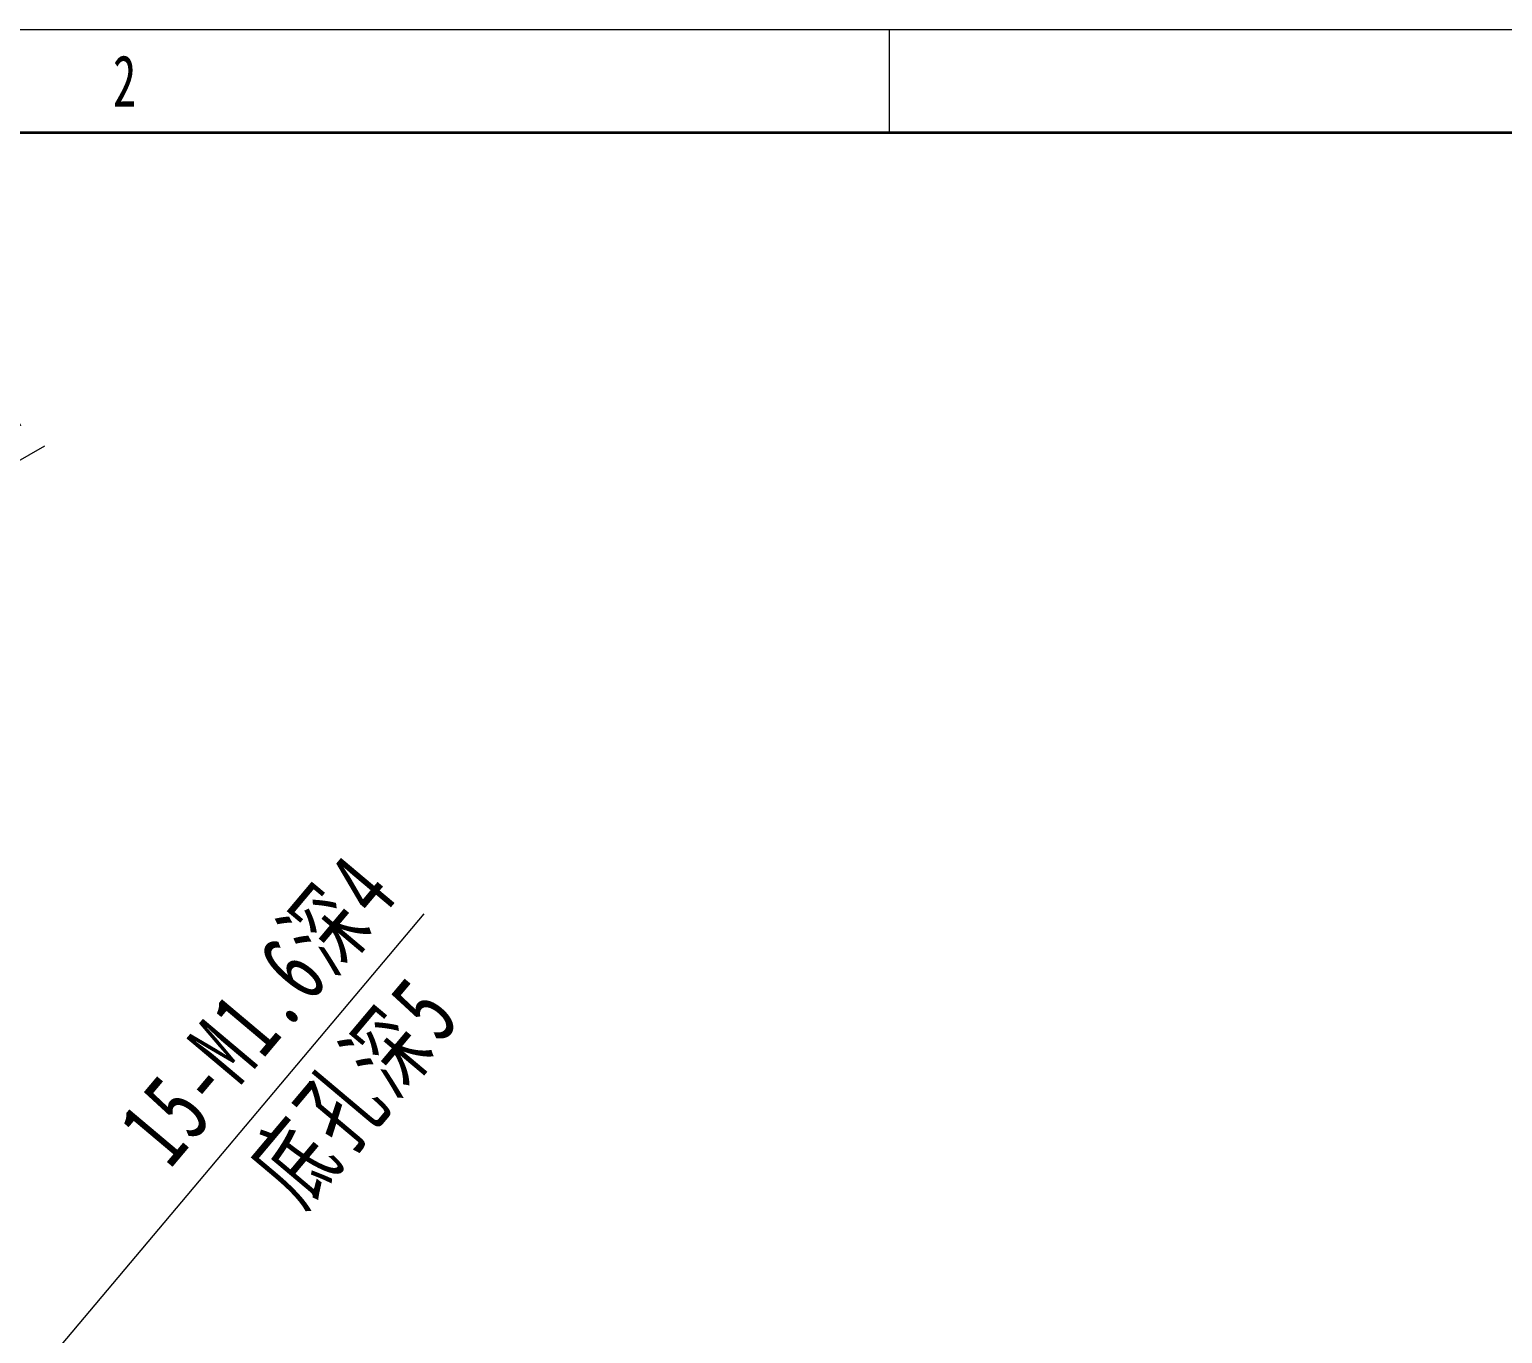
# Model space of a CAD drawing. Header units: millimetres. Extents: x -149 to 251, y -105 to 142.
# Drawn here: x -41.7 to 29.8, y 41.7 to 105 of the extents above; entities that cross this region are included whole.
import ezdxf
from ezdxf.enums import TextEntityAlignment as Align

# ---------------------------------------------------------------- set-up
doc = ezdxf.new("R2010")
doc.units = ezdxf.units.MM
doc.layers.get('0').update_dxf_attribs({"color": 255, "lineweight": 35})
for name, color, linetype, lineweight in [('尺寸线层', 3, 'Continuous', 18), ('粗实线层', 255, 'Continuous', 35), ('细实线层', 3, 'Continuous', 18)]:
    doc.layers.add(name, color=color, linetype=linetype, lineweight=lineweight)
doc.styles.add('标准', font='', dxfattribs={"width": 0.667})
doc.styles.get('标准').set_extended_font_data('宋体')
doc.dimstyles.new('标准', dxfattribs={"dimtxt": 3.5, "dimasz": 4, "dimexe": 2, "dimexo": 0, "dimgap": 0.85, "dimtad": 1, "dimdec": 1, "dimdsep": 46, "dimtxsty": '标准', "dimblk": '_CAXARROW', "dimcen": 0, "dimdle": 6, "dimclrt": 256, "dimadec": 1, "dimazin": 2, "dimtfac": 0.707107, "dimtmove": 2, "dimatfit": 3, "dimfxl": 0, "dimfrac": 2, "dimtolj": 1, "dimlwd": -1, "dimlwe": -1, "dimarcsym": 0})

# ---------------------------------------------------------------- blocks, each defined once
blk = doc.blocks.new('*X3')
at = {"layer": '粗实线层'}
blk.add_line((-123.5, 100), (143.5, 100), dxfattribs=at)
at = {"layer": '细实线层'}
for p, q in [((-148.5, 105), (148.5, 105)), ((0, 105), (0, 100))]:
    blk.add_line(p, q, dxfattribs=at)
at = {"layer": '尺寸线层', "style": '标准'}
for tag, height, width, p in [('T1', 2.5, 0.667, (-111.375, 102.5)), ('T2', 2.5, 0.667, (-37.125, 102.5)), ('T3', 2.5, 0.667, (37.125, 102.5)), ('T4', 2.5, 0.667, (111.375, 102.5)), ('SQE', 3.5, 0.667, (-126.684, 87.714)), ('试制车间', 3.5, 0.28375, (-126.684, 82.308)), ('R1', 2.5, 0.667, (146, 78.75)), ('涂装车间（装配）', 3.5, 0.147264, (-126.684, 76.796)), ('涂装车间（涂装）', 3.5, 0.147264, (-126.684, 71.39)), ('国际内装车间', 3.5, 0.189302, (-126.684, 65.985)), ('地铁复合车间', 3.5, 0.186278, (-126.684, 60.43)), ('屏蔽门车间', 3.5, 0.225254, (-126.684, 55.146)), ('电器车间', 3.5, 0.292284, (-126.684, 49.568)), ('玻璃钢车间', 3.5, 0.225603, (-126.684, 44.06)), ('城轨内装车间', 3.5, 0.186278, (-126.684, 38.619)), ('不锈钢箱体车间', 3.5, 0.15932, (-126.684, 33.178)), ('门系统总装车间', 3.5, 0.161527, (-126.684, 27.595)), ('R2', 2.5, 0.667, (146, 26.25)), ('座椅厨房车间', 3.5, 0.186516, (-126.684, 22.224)), ('碳钢车间', 3.5, 0.28375, (-126.684, 16.712)), ('铝不锈钢车间', 3.5, 0.186397, (-126.684, 10.775)), ('风挡车间', 3.5, 0.284026, (-126.684, 5.334)), ('风道车间', 3.5, 0.284026, (-126.684, 0.105)), ('动车内装车间', 3.5, 0.186397, (-126.684, -5.407)), ('采购部', 3.5, 0.378308, (-126.684, -10.848)), ('检修服务部', 3.5, 0.223014, (-126.684, -16.006)), ('品管部', 3.5, 0.389426, (-126.684, -21.872)), ('R3', 2.5, 0.667, (146, -26.25)), ('生产保障部', 3.5, 0.223356, (-126.684, -27.455)), ('工业化部', 3.5, 0.281557, (-126.684, -32.896)), ('研发部', 3.5, 0.3788, (-126.684, -38.206)), ('旧底图总号', 3, 0.667, (-136, -57)), ('底图总号', 3, 0.667, (-136, -70)), ('R4', 2.5, 0.667, (146, -78.75)), ('签字', 3, 0.667, (-136, -83)), ('日期', 3, 0.667, (-136, -96)), ('B1', 2.5, 0.667, (-111.375, -102.5)), ('B2', 2.5, 0.667, (-37.125, -102.5)), ('B3', 2.5, 0.667, (37.125, -102.5)), ('B4', 2.5, 0.667, (111.375, -102.5))]:
    blk.add_attdef(tag, text='', height=height, dxfattribs=dict(at, width=width)).set_placement(p, align=Align.MIDDLE_CENTER)
at = {"layer": '尺寸线层', "style": '标准', "width": 0.667}
blk.add_attdef('图号', text='', height=5.046, rotation=180, dxfattribs=at).set_placement((-98.5, 95), align=Align.MIDDLE_CENTER)
blk = doc.blocks.new('*X13')
at = {"layer": '尺寸线层', "linetype": 'Continuous'}
for points in [[(-59.437, 18.26), (-56.479, 20.999), (-57.245, 21.643)], [(-60.467, 17.036), (-62.66, 13.653), (-63.425, 14.297)]]:
    blk.add_hatch(color=0, dxfattribs=at).paths.add_polyline_path(points, flags=0)
at = {"layer": '尺寸线层', "color": 0, "linetype": 'Continuous'}
blk.add_line((-22.6, 62.041), (-64.33, 12.445), dxfattribs=at)
at = {"layer": '尺寸线层', "char_height": 3.5, "attachment_point": 5, "rotation": 49.92254, "line_spacing_factor": 1.15057, "style": '标准'}
for s, insert, width in [('\\T1.1;15-M1.6深4', (-30.507, 57.301), 34.87224), ('\\T1.1;底孔深5', (-25.792, 53.333), 23.58883)]:
    blk.add_mtext(s, dxfattribs=dict(at, insert=insert, width=width))
blk = doc.blocks.new('_CAXARROW')
blk.add_hatch(color=256).paths.add_polyline_path([(0, 0), (-1, 0.125), (-1, -0.125)], flags=0)
blk = doc.blocks.new('*X26')
at = {"layer": '尺寸线层', "linetype": 'Continuous'}
for points in [[(-61.085, 73.233), (-57.368, 74.792), (-57.866, 75.659)], [(-62.819, 72.236), (-66.039, 69.81), (-66.537, 70.677)]]:
    blk.add_hatch(color=0, dxfattribs=at).paths.add_polyline_path(points, flags=0)
at = {"layer": '尺寸线层', "color": 0, "linetype": 'Continuous'}
blk.add_line((-41.015, 84.765), (-68.022, 69.247), dxfattribs=at)
at = {"layer": '尺寸线层', "insert": (-46.256, 85.212), "char_height": 3.5, "width": 17.28568, "attachment_point": 5, "rotation": 29.88054, "line_spacing_factor": 1.15057, "style": '标准'}
blk.add_mtext('\\T1.1;M2深4', dxfattribs=at)

msp = doc.modelspace()

# ---------------------------------------------------------------- block references
ref = msp.add_blockref('*X3', (0, 0))
ref.add_attrib('T2', '2', dxfattribs={"layer": '尺寸线层', "height": 2.5, "style": '标准', "width": 0.667}).set_placement((-37.125, 102.5), align=Align.MIDDLE_CENTER)

# ---------------------------------------------------------------- dimensions: what is measured, and where the dimension line sits
at = {"layer": '尺寸线层'}
for p1, p2, override, picture, middle in [((-62.819, 72.236), (-61.085, 73.233), {"dimpost": 'M<>深4', "dimsah": 1, "dimtfac": 1, "dimtmove": 0, "dimatfit": 1, "dimtfill": 1, "dimtzin": 8}, '*X26', (-44.762, 82.612)), ((-60.467, 17.036), (-59.437, 18.26), {"dimpost": '15-M<>深4\\X底孔深5', "dimsah": 1, "dimtfac": 1, "dimtmove": 0, "dimatfit": 1, "dimtfill": 1, "dimtzin": 8}, '*X13', (-28.213, 55.37))]:
    dim = msp.add_diameter_dim_2p(p1=p1, p2=p2, dimstyle='标准', override=override, dxfattribs=at)
    dim.commit()
    dim.dimension.update_dxf_attribs({"geometry": picture, "text_midpoint": middle, "dimtype": 163})

doc.saveas('drawing.dxf')
